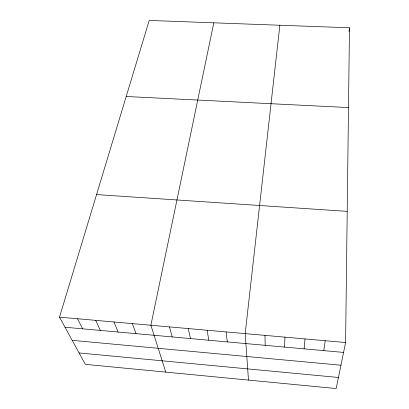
<?xml version="1.0" encoding="UTF-8"?>
<svg xmlns="http://www.w3.org/2000/svg" width="409" height="409" viewBox="0 0 409 409"><rect width="100%" height="100%" fill="white"/><g stroke="black" fill="none" stroke-linecap="round" stroke-linejoin="round"><path stroke-width="0.61" d="M345.59 342.527L349.485 27.792L149.188 20.45L59.515 317.149L85.328 364.353L336.167 388.55L345.59 342.527L59.515 317.149M284.582 347.083L284.945 337.149M304.117 348.846L305.027 338.928M279.863 25.24L245.19 333.621L248.478 380.089M349.061 31.462L349.485 27.792M323.775 350.625L325.242 340.723M213.805 22.817L150.88 325.257L165.768 372.113M126.207 96.493L348.499 107.572M96.56 194.577L347.215 211.371M65.031 327.241L343.565 352.415M72.204 340.349L340.948 365.222M79.085 352.936L338.437 377.471M77.557 318.749L82.623 328.831M95.716 320.359L100.323 330.431M113.988 321.98L118.124 332.042M132.378 323.611L136.044 333.657M169.5 326.909L172.204 336.929M188.242 328.57L190.456 338.575M207.102 330.242L208.82 340.237M226.085 331.929L227.302 341.909M265.001 335.38L265.175 345.329"/></g></svg>
